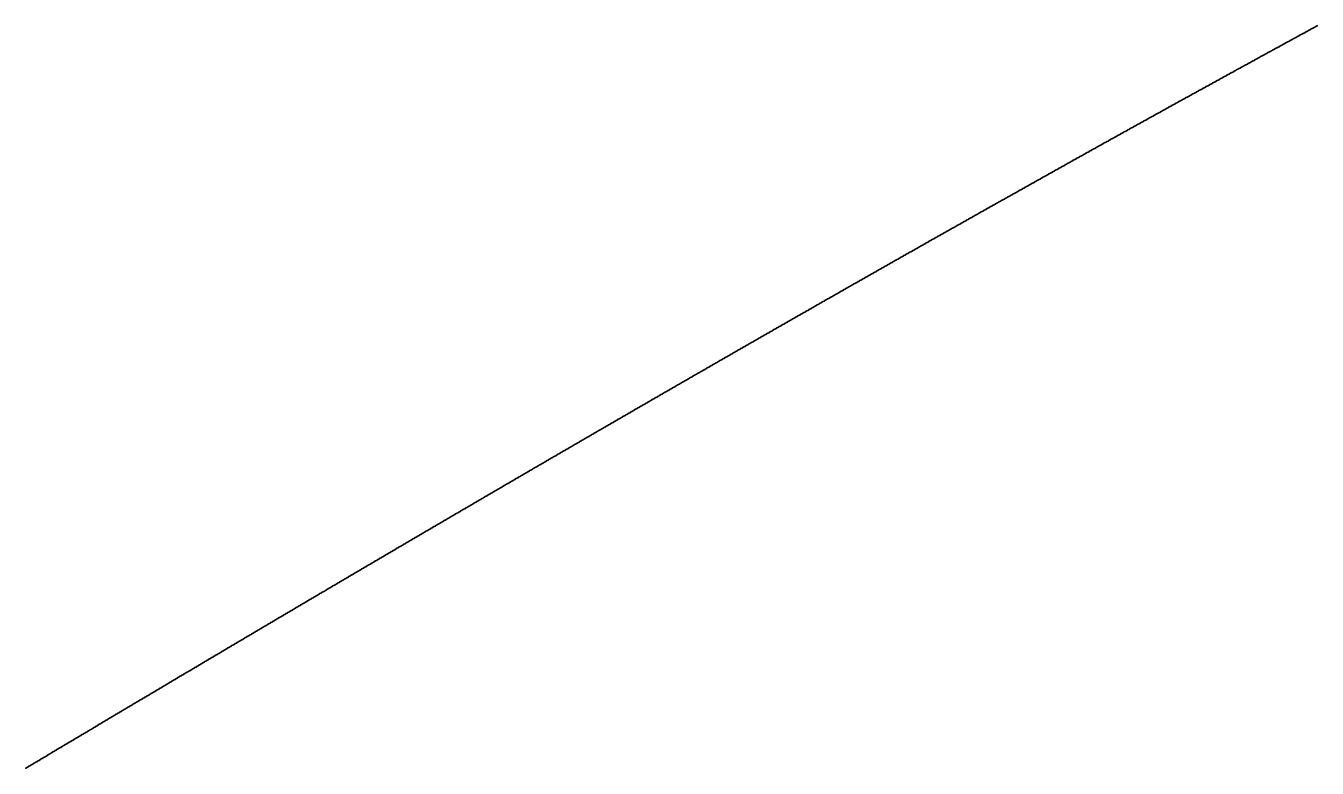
# Model space of a CAD drawing. Header units: metres. Extents: x 0 to 360, y 0 to 49.
# Drawn here: x 146.25 to 157.49, y 28.57 to 35.03 of the extents above; entities that cross this region are included whole.
import ezdxf

# ---------------------------------------------------------------- set-up
doc = ezdxf.new("R2010")
doc.units = ezdxf.units.M

msp = doc.modelspace()

# ---------------------------------------------------------------- linework, layer by layer
for p in [(157.374, 34.971), (157.381, 34.974), (157.387, 34.978), (157.394, 34.981), (157.4, 34.985), (157.406, 34.988), (157.413, 34.992), (157.419, 34.995), (157.425, 34.999), (157.432, 35.002), (157.438, 35.006), (157.445, 35.009), (157.451, 35.013), (157.457, 35.016), (157.464, 35.02), (157.47, 35.023), (157.477, 35.027), (157.483, 35.03), (157.489, 35.034), (157.17, 34.859), (157.176, 34.863), (157.183, 34.866), (157.189, 34.87), (157.195, 34.873), (157.202, 34.877), (157.208, 34.88), (157.215, 34.884), (157.221, 34.887), (157.227, 34.891), (157.234, 34.894), (157.24, 34.898), (157.247, 34.901), (157.253, 34.905), (157.259, 34.908), (157.266, 34.912), (157.272, 34.915), (157.279, 34.919), (157.285, 34.922), (157.291, 34.926), (157.298, 34.929), (157.304, 34.933), (157.31, 34.936), (157.317, 34.94), (157.323, 34.943), (157.33, 34.947), (157.336, 34.95), (157.342, 34.954), (157.349, 34.957), (157.355, 34.961), (157.362, 34.964), (157.368, 34.967), (156.965, 34.747), (156.972, 34.751), (156.978, 34.754), (156.984, 34.758), (156.991, 34.761), (156.997, 34.765), (157.004, 34.768), (157.01, 34.772), (157.016, 34.775), (157.023, 34.779), (157.029, 34.782), (157.036, 34.786), (157.042, 34.789), (157.048, 34.793), (157.055, 34.796), (157.061, 34.8), (157.068, 34.803), (157.074, 34.807), (157.08, 34.81), (157.087, 34.814), (157.093, 34.817), (157.099, 34.821), (157.106, 34.824), (157.112, 34.828), (157.119, 34.831), (157.125, 34.835), (157.131, 34.838), (157.138, 34.842), (157.144, 34.845), (157.151, 34.849), (157.157, 34.852), (157.163, 34.856), (156.76, 34.634), (156.767, 34.638), (156.773, 34.642), (156.779, 34.645), (156.786, 34.649), (156.792, 34.652), (156.799, 34.656), (156.805, 34.659), (156.811, 34.663), (156.818, 34.666), (156.824, 34.67), (156.831, 34.673), (156.837, 34.677), (156.843, 34.68), (156.85, 34.684), (156.856, 34.687), (156.863, 34.691), (156.869, 34.694), (156.876, 34.698), (156.882, 34.701), (156.888, 34.705), (156.895, 34.708), (156.901, 34.712), (156.908, 34.715), (156.914, 34.719), (156.92, 34.722), (156.927, 34.726), (156.933, 34.729), (156.94, 34.733), (156.946, 34.736), (156.952, 34.74), (156.959, 34.744), (156.555, 34.522), (156.562, 34.525), (156.568, 34.529), (156.574, 34.532), (156.581, 34.536), (156.587, 34.539), (156.594, 34.543), (156.6, 34.546), (156.606, 34.55), (156.613, 34.553), (156.619, 34.557), (156.626, 34.56), (156.632, 34.564), (156.638, 34.567), (156.645, 34.571), (156.651, 34.575), (156.658, 34.578), (156.664, 34.582), (156.671, 34.585), (156.677, 34.589), (156.683, 34.592), (156.69, 34.596), (156.696, 34.599), (156.703, 34.603), (156.709, 34.606), (156.715, 34.61), (156.722, 34.613), (156.728, 34.617), (156.735, 34.62), (156.741, 34.624), (156.747, 34.627), (156.754, 34.631), (156.35, 34.408), (156.356, 34.412), (156.363, 34.415), (156.369, 34.419), (156.376, 34.422), (156.382, 34.426), (156.388, 34.43), (156.395, 34.433), (156.401, 34.437), (156.408, 34.44), (156.414, 34.444), (156.42, 34.447), (156.427, 34.451), (156.433, 34.454), (156.44, 34.458), (156.446, 34.461), (156.453, 34.465), (156.459, 34.469), (156.465, 34.472), (156.472, 34.476), (156.478, 34.479), (156.485, 34.483), (156.491, 34.486), (156.497, 34.49), (156.504, 34.493), (156.51, 34.497), (156.517, 34.5), (156.523, 34.504), (156.529, 34.507), (156.536, 34.511), (156.542, 34.514), (156.549, 34.518), (156.151, 34.298), (156.157, 34.302), (156.164, 34.305), (156.17, 34.309), (156.177, 34.312), (156.183, 34.316), (156.189, 34.32), (156.196, 34.323), (156.202, 34.327), (156.209, 34.33), (156.215, 34.334), (156.221, 34.337), (156.228, 34.341), (156.234, 34.344), (156.241, 34.348), (156.247, 34.352), (156.254, 34.355), (156.26, 34.359), (156.266, 34.362), (156.273, 34.366), (156.279, 34.369), (156.286, 34.373), (156.292, 34.376), (156.299, 34.38), (156.305, 34.383), (156.311, 34.387), (156.318, 34.391), (156.324, 34.394), (156.331, 34.398), (156.337, 34.401), (156.343, 34.405), (155.945, 34.184), (155.952, 34.188), (155.958, 34.191), (155.964, 34.195), (155.971, 34.198), (155.977, 34.202), (155.984, 34.206), (155.99, 34.209), (155.997, 34.213), (156.003, 34.216), (156.009, 34.22), (156.016, 34.223), (156.022, 34.227), (156.029, 34.231), (156.035, 34.234), (156.042, 34.238), (156.048, 34.241), (156.054, 34.245), (156.061, 34.248), (156.067, 34.252), (156.074, 34.255), (156.08, 34.259), (156.087, 34.263), (156.093, 34.266), (156.099, 34.27), (156.106, 34.273), (156.112, 34.277), (156.119, 34.28), (156.125, 34.284), (156.132, 34.288), (156.138, 34.291), (156.144, 34.295), (155.746, 34.073), (155.752, 34.077), (155.759, 34.081), (155.765, 34.084), (155.772, 34.088), (155.778, 34.091), (155.784, 34.095), (155.791, 34.098), (155.797, 34.102), (155.804, 34.106), (155.81, 34.109), (155.817, 34.113), (155.823, 34.116), (155.829, 34.12), (155.836, 34.123), (155.842, 34.127), (155.849, 34.131), (155.855, 34.134), (155.862, 34.138), (155.868, 34.141), (155.874, 34.145), (155.881, 34.148), (155.887, 34.152), (155.894, 34.156), (155.9, 34.159), (155.907, 34.163), (155.913, 34.166), (155.919, 34.17), (155.926, 34.173), (155.932, 34.177), (155.939, 34.181), (155.54, 33.959), (155.546, 33.962), (155.553, 33.966), (155.559, 33.969), (155.566, 33.973), (155.572, 33.977), (155.578, 33.98), (155.585, 33.984), (155.591, 33.987), (155.598, 33.991), (155.604, 33.995), (155.611, 33.998), (155.617, 34.002), (155.624, 34.005), (155.63, 34.009), (155.636, 34.013), (155.643, 34.016), (155.649, 34.02), (155.656, 34.023), (155.662, 34.027), (155.669, 34.03), (155.675, 34.034), (155.681, 34.038), (155.688, 34.041), (155.694, 34.045), (155.701, 34.048), (155.707, 34.052), (155.714, 34.056), (155.72, 34.059), (155.727, 34.063), (155.733, 34.066), (155.739, 34.07), (155.34, 33.847), (155.347, 33.851), (155.353, 33.854), (155.359, 33.858), (155.366, 33.862), (155.372, 33.865), (155.379, 33.869), (155.385, 33.872), (155.392, 33.876), (155.398, 33.88), (155.405, 33.883), (155.411, 33.887), (155.417, 33.89), (155.424, 33.894), (155.43, 33.898), (155.437, 33.901), (155.443, 33.905), (155.45, 33.908), (155.456, 33.912), (155.463, 33.916), (155.469, 33.919), (155.475, 33.923), (155.482, 33.926), (155.488, 33.93), (155.495, 33.934), (155.501, 33.937), (155.508, 33.941), (155.514, 33.944), (155.521, 33.948), (155.527, 33.952), (155.533, 33.955), (155.14, 33.735), (155.147, 33.739), (155.153, 33.743), (155.16, 33.746), (155.166, 33.75), (155.172, 33.753), (155.179, 33.757), (155.185, 33.761), (155.192, 33.764), (155.198, 33.768), (155.205, 33.772), (155.211, 33.775), (155.218, 33.779), (155.224, 33.782), (155.231, 33.786), (155.237, 33.79), (155.243, 33.793), (155.25, 33.797), (155.256, 33.8), (155.263, 33.804), (155.269, 33.808), (155.276, 33.811), (155.282, 33.815), (155.289, 33.818), (155.295, 33.822), (155.301, 33.826), (155.308, 33.829), (155.314, 33.833), (155.321, 33.836), (155.327, 33.84), (155.334, 33.844), (154.94, 33.623), (154.947, 33.627), (154.953, 33.631), (154.959, 33.634), (154.966, 33.638), (154.972, 33.641), (154.979, 33.645), (154.985, 33.649), (154.992, 33.652), (154.998, 33.656), (155.005, 33.659), (155.011, 33.663), (155.018, 33.667), (155.024, 33.67), (155.03, 33.674), (155.037, 33.678), (155.043, 33.681), (155.05, 33.685), (155.056, 33.688), (155.063, 33.692), (155.069, 33.696), (155.076, 33.699), (155.082, 33.703), (155.089, 33.707), (155.095, 33.71), (155.101, 33.714), (155.108, 33.717), (155.114, 33.721), (155.121, 33.725), (155.127, 33.728), (155.134, 33.732), (154.74, 33.511), (154.746, 33.514), (154.753, 33.518), (154.759, 33.522), (154.766, 33.525), (154.772, 33.529), (154.779, 33.533), (154.785, 33.536), (154.792, 33.54), (154.798, 33.543), (154.804, 33.547), (154.811, 33.551), (154.817, 33.554), (154.824, 33.558), (154.83, 33.562), (154.837, 33.565), (154.843, 33.569), (154.85, 33.573), (154.856, 33.576), (154.863, 33.58), (154.869, 33.583), (154.876, 33.587), (154.882, 33.591), (154.888, 33.594), (154.895, 33.598), (154.901, 33.602), (154.908, 33.605), (154.914, 33.609), (154.921, 33.612), (154.927, 33.616), (154.934, 33.62), (154.539, 33.398), (154.546, 33.402), (154.552, 33.405), (154.559, 33.409), (154.565, 33.413), (154.572, 33.416), (154.578, 33.42), (154.585, 33.423), (154.591, 33.427), (154.598, 33.431), (154.604, 33.434), (154.61, 33.438), (154.617, 33.442), (154.623, 33.445), (154.63, 33.449), (154.636, 33.453), (154.643, 33.456), (154.649, 33.46), (154.656, 33.464), (154.662, 33.467), (154.669, 33.471), (154.675, 33.474), (154.682, 33.478), (154.688, 33.482), (154.695, 33.485), (154.701, 33.489), (154.707, 33.493), (154.714, 33.496), (154.72, 33.5), (154.727, 33.504), (154.733, 33.507), (154.339, 33.285), (154.345, 33.288), (154.352, 33.292), (154.358, 33.296), (154.365, 33.299), (154.371, 33.303), (154.378, 33.307), (154.384, 33.31), (154.39, 33.314), (154.397, 33.318), (154.403, 33.321), (154.41, 33.325), (154.416, 33.329), (154.423, 33.332), (154.429, 33.336), (154.436, 33.34), (154.442, 33.343), (154.449, 33.347), (154.455, 33.351), (154.462, 33.354), (154.468, 33.358), (154.475, 33.362), (154.481, 33.365), (154.488, 33.369), (154.494, 33.372), (154.501, 33.376), (154.507, 33.38), (154.513, 33.383), (154.52, 33.387), (154.526, 33.391), (154.533, 33.394), (154.138, 33.171), (154.144, 33.175), (154.151, 33.179), (154.157, 33.182), (154.164, 33.186), (154.17, 33.19), (154.177, 33.193), (154.183, 33.197), (154.19, 33.201), (154.196, 33.204), (154.203, 33.208), (154.209, 33.212), (154.216, 33.215), (154.222, 33.219), (154.229, 33.223), (154.235, 33.226), (154.242, 33.23), (154.248, 33.234), (154.254, 33.237), (154.261, 33.241), (154.267, 33.245), (154.274, 33.248), (154.28, 33.252), (154.287, 33.256), (154.293, 33.259), (154.3, 33.263), (154.306, 33.267), (154.313, 33.27), (154.319, 33.274), (154.326, 33.278), (154.332, 33.281), (153.943, 33.061), (153.95, 33.065), (153.956, 33.069), (153.963, 33.072), (153.969, 33.076), (153.976, 33.08), (153.982, 33.083), (153.989, 33.087), (153.995, 33.091), (154.002, 33.094), (154.008, 33.098), (154.015, 33.102), (154.021, 33.105), (154.028, 33.109), (154.034, 33.113), (154.041, 33.116), (154.047, 33.12), (154.054, 33.124), (154.06, 33.127), (154.067, 33.131), (154.073, 33.135), (154.08, 33.138), (154.086, 33.142), (154.092, 33.146), (154.099, 33.149), (154.105, 33.153), (154.112, 33.157), (154.118, 33.16), (154.125, 33.164), (154.131, 33.168), (153.742, 32.947), (153.749, 32.951), (153.755, 32.955), (153.762, 32.958), (153.768, 32.962), (153.775, 32.966), (153.781, 32.969), (153.788, 32.973), (153.794, 32.977), (153.801, 32.98), (153.807, 32.984), (153.814, 32.988), (153.82, 32.991), (153.827, 32.995), (153.833, 32.999), (153.84, 33.002), (153.846, 33.006), (153.852, 33.01), (153.859, 33.013), (153.865, 33.017), (153.872, 33.021), (153.878, 33.024), (153.885, 33.028), (153.891, 33.032), (153.898, 33.036), (153.904, 33.039), (153.911, 33.043), (153.917, 33.047), (153.924, 33.05), (153.93, 33.054), (153.937, 33.058), (153.547, 32.836), (153.554, 32.84), (153.56, 32.844), (153.567, 32.847), (153.573, 32.851), (153.58, 32.855), (153.586, 32.859), (153.593, 32.862), (153.599, 32.866), (153.606, 32.87), (153.612, 32.873), (153.619, 32.877), (153.625, 32.881), (153.632, 32.884), (153.638, 32.888), (153.645, 32.892), (153.651, 32.895), (153.658, 32.899), (153.664, 32.903), (153.671, 32.907), (153.677, 32.91), (153.684, 32.914), (153.69, 32.918), (153.697, 32.921), (153.703, 32.925), (153.71, 32.929), (153.716, 32.932), (153.723, 32.936), (153.729, 32.94), (153.736, 32.943), (153.346, 32.722), (153.352, 32.725), (153.359, 32.729), (153.365, 32.733), (153.372, 32.736), (153.378, 32.74), (153.385, 32.744), (153.391, 32.748), (153.398, 32.751), (153.404, 32.755), (153.411, 32.759), (153.417, 32.762), (153.424, 32.766), (153.43, 32.77), (153.437, 32.773), (153.443, 32.777), (153.45, 32.781), (153.456, 32.785), (153.463, 32.788), (153.469, 32.792), (153.476, 32.796), (153.482, 32.799), (153.489, 32.803), (153.495, 32.807), (153.502, 32.81), (153.508, 32.814), (153.515, 32.818), (153.521, 32.822), (153.528, 32.825), (153.534, 32.829), (153.541, 32.833), (153.15, 32.61), (153.157, 32.614), (153.163, 32.618), (153.17, 32.621), (153.176, 32.625), (153.183, 32.629), (153.189, 32.633), (153.196, 32.636), (153.202, 32.64), (153.209, 32.644), (153.215, 32.647), (153.222, 32.651), (153.229, 32.655), (153.235, 32.659), (153.242, 32.662), (153.248, 32.666), (153.255, 32.67), (153.261, 32.673), (153.268, 32.677), (153.274, 32.681), (153.281, 32.685), (153.287, 32.688), (153.294, 32.692), (153.3, 32.696), (153.307, 32.699), (153.313, 32.703), (153.32, 32.707), (153.326, 32.711), (153.333, 32.714), (153.339, 32.718), (152.955, 32.499), (152.961, 32.502), (152.968, 32.506), (152.974, 32.51), (152.981, 32.514), (152.988, 32.517), (152.994, 32.521), (153.001, 32.525), (153.007, 32.528), (153.014, 32.532), (153.02, 32.536), (153.027, 32.54), (153.033, 32.543), (153.04, 32.547), (153.046, 32.551), (153.053, 32.554), (153.059, 32.558), (153.066, 32.562), (153.072, 32.566), (153.079, 32.569), (153.085, 32.573), (153.092, 32.577), (153.098, 32.581), (153.105, 32.584), (153.111, 32.588), (153.118, 32.592), (153.124, 32.595), (153.131, 32.599), (153.137, 32.603), (153.144, 32.607), (152.759, 32.387), (152.766, 32.39), (152.772, 32.394), (152.779, 32.398), (152.785, 32.402), (152.792, 32.405), (152.798, 32.409), (152.805, 32.413), (152.812, 32.417), (152.818, 32.42), (152.825, 32.424), (152.831, 32.428), (152.838, 32.431), (152.844, 32.435), (152.851, 32.439), (152.857, 32.443), (152.864, 32.446), (152.87, 32.45), (152.877, 32.454), (152.883, 32.458), (152.89, 32.461), (152.896, 32.465), (152.903, 32.469), (152.909, 32.472), (152.916, 32.476), (152.922, 32.48), (152.929, 32.484), (152.935, 32.487), (152.942, 32.491), (152.948, 32.495), (152.564, 32.274), (152.57, 32.278), (152.577, 32.282), (152.583, 32.286), (152.59, 32.289), (152.596, 32.293), (152.603, 32.297), (152.609, 32.301), (152.616, 32.304), (152.622, 32.308), (152.629, 32.312), (152.635, 32.316), (152.642, 32.319), (152.648, 32.323), (152.655, 32.327), (152.661, 32.331), (152.668, 32.334), (152.674, 32.338), (152.681, 32.342), (152.688, 32.346), (152.694, 32.349), (152.701, 32.353), (152.707, 32.357), (152.714, 32.36), (152.72, 32.364), (152.727, 32.368), (152.733, 32.372), (152.74, 32.375), (152.746, 32.379), (152.753, 32.383), (152.368, 32.162), (152.374, 32.166), (152.381, 32.169), (152.387, 32.173), (152.394, 32.177), (152.4, 32.181), (152.407, 32.184), (152.413, 32.188), (152.42, 32.192), (152.426, 32.196), (152.433, 32.199), (152.439, 32.203), (152.446, 32.207), (152.452, 32.211), (152.459, 32.214), (152.466, 32.218), (152.472, 32.222), (152.479, 32.226), (152.485, 32.229), (152.492, 32.233), (152.498, 32.237), (152.505, 32.241), (152.511, 32.244), (152.518, 32.248), (152.524, 32.252), (152.531, 32.256), (152.537, 32.259), (152.544, 32.263), (152.55, 32.267), (152.557, 32.271), (152.171, 32.049), (152.178, 32.053), (152.184, 32.057), (152.191, 32.06), (152.198, 32.064), (152.204, 32.068), (152.211, 32.072), (152.217, 32.075), (152.224, 32.079), (152.23, 32.083), (152.237, 32.087), (152.243, 32.09), (152.25, 32.094), (152.256, 32.098), (152.263, 32.102), (152.269, 32.105), (152.276, 32.109), (152.283, 32.113), (152.289, 32.117), (152.296, 32.12), (152.302, 32.124), (152.309, 32.128), (152.315, 32.132), (152.322, 32.136), (152.328, 32.139), (152.335, 32.143), (152.341, 32.147), (152.348, 32.151), (152.354, 32.154), (152.361, 32.158), (151.975, 31.936), (151.982, 31.94), (151.988, 31.943), (151.995, 31.947), (152.001, 31.951), (152.008, 31.955), (152.014, 31.958), (152.021, 31.962), (152.027, 31.966), (152.034, 31.97), (152.04, 31.974), (152.047, 31.977), (152.054, 31.981), (152.06, 31.985), (152.067, 31.989), (152.073, 31.992), (152.08, 31.996), (152.086, 32), (152.093, 32.004), (152.099, 32.008), (152.106, 32.011), (152.112, 32.015), (152.119, 32.019), (152.126, 32.023), (152.132, 32.026), (152.139, 32.03), (152.145, 32.034), (152.152, 32.038), (152.158, 32.041), (152.165, 32.045), (151.778, 31.822), (151.785, 31.826), (151.792, 31.83), (151.798, 31.834), (151.805, 31.838), (151.811, 31.841), (151.818, 31.845), (151.824, 31.849), (151.831, 31.853), (151.837, 31.856), (151.844, 31.86), (151.85, 31.864), (151.857, 31.868), (151.864, 31.872), (151.87, 31.875), (151.877, 31.879), (151.883, 31.883), (151.89, 31.887), (151.896, 31.89), (151.903, 31.894), (151.909, 31.898), (151.916, 31.902), (151.923, 31.906), (151.929, 31.909), (151.936, 31.913), (151.942, 31.917), (151.949, 31.921), (151.955, 31.924), (151.962, 31.928), (151.968, 31.932), (151.588, 31.712), (151.595, 31.716), (151.601, 31.72), (151.608, 31.724), (151.614, 31.728), (151.621, 31.731), (151.628, 31.735), (151.634, 31.739), (151.641, 31.743), (151.647, 31.747), (151.654, 31.75), (151.66, 31.754), (151.667, 31.758), (151.673, 31.762), (151.68, 31.766), (151.687, 31.769), (151.693, 31.773), (151.7, 31.777), (151.706, 31.781), (151.713, 31.785), (151.719, 31.788), (151.726, 31.792), (151.732, 31.796), (151.739, 31.8), (151.746, 31.803), (151.752, 31.807), (151.759, 31.811), (151.765, 31.815), (151.772, 31.819), (151.391, 31.598), (151.398, 31.602), (151.404, 31.606), (151.411, 31.61), (151.418, 31.614), (151.424, 31.617), (151.431, 31.621), (151.437, 31.625), (151.444, 31.629), (151.45, 31.633), (151.457, 31.636), (151.463, 31.64), (151.47, 31.644), (151.477, 31.648), (151.483, 31.652), (151.49, 31.655), (151.496, 31.659), (151.503, 31.663), (151.509, 31.667), (151.516, 31.671), (151.523, 31.674), (151.529, 31.678), (151.536, 31.682), (151.542, 31.686), (151.549, 31.69), (151.555, 31.693), (151.562, 31.697), (151.569, 31.701), (151.575, 31.705), (151.582, 31.709), (151.194, 31.484), (151.201, 31.488), (151.207, 31.492), (151.214, 31.496), (151.22, 31.499), (151.227, 31.503), (151.234, 31.507), (151.24, 31.511), (151.247, 31.515), (151.253, 31.518), (151.26, 31.522), (151.266, 31.526), (151.273, 31.53), (151.28, 31.534), (151.286, 31.538), (151.293, 31.541), (151.299, 31.545), (151.306, 31.549), (151.312, 31.553), (151.319, 31.557), (151.326, 31.56), (151.332, 31.564), (151.339, 31.568), (151.345, 31.572), (151.352, 31.576), (151.358, 31.579), (151.365, 31.583), (151.372, 31.587), (151.378, 31.591), (151.385, 31.595), (151.003, 31.373), (151.01, 31.377), (151.017, 31.381), (151.023, 31.385), (151.03, 31.389), (151.036, 31.393), (151.043, 31.396), (151.049, 31.4), (151.056, 31.404), (151.063, 31.408), (151.069, 31.412), (151.076, 31.415), (151.082, 31.419), (151.089, 31.423), (151.095, 31.427), (151.102, 31.431), (151.109, 31.435), (151.115, 31.438), (151.122, 31.442), (151.128, 31.446), (151.135, 31.45), (151.142, 31.454), (151.148, 31.457), (151.155, 31.461), (151.161, 31.465), (151.168, 31.469), (151.174, 31.473), (151.181, 31.477), (151.188, 31.48), (150.812, 31.262), (150.819, 31.266), (150.826, 31.27), (150.832, 31.274), (150.839, 31.278), (150.845, 31.282), (150.852, 31.285), (150.859, 31.289), (150.865, 31.293), (150.872, 31.297), (150.878, 31.301), (150.885, 31.305), (150.891, 31.308), (150.898, 31.312), (150.905, 31.316), (150.911, 31.32), (150.918, 31.324), (150.924, 31.327), (150.931, 31.331), (150.938, 31.335), (150.944, 31.339), (150.951, 31.343), (150.957, 31.347), (150.964, 31.35), (150.97, 31.354), (150.977, 31.358), (150.984, 31.362), (150.99, 31.366), (150.997, 31.37), (150.615, 31.147), (150.621, 31.151), (150.628, 31.155), (150.634, 31.159), (150.641, 31.163), (150.648, 31.166), (150.654, 31.17), (150.661, 31.174), (150.667, 31.178), (150.674, 31.182), (150.681, 31.186), (150.687, 31.19), (150.694, 31.193), (150.7, 31.197), (150.707, 31.201), (150.714, 31.205), (150.72, 31.209), (150.727, 31.213), (150.733, 31.216), (150.74, 31.22), (150.747, 31.224), (150.753, 31.228), (150.76, 31.232), (150.766, 31.236), (150.773, 31.239), (150.779, 31.243), (150.786, 31.247), (150.793, 31.251), (150.799, 31.255), (150.806, 31.259), (150.423, 31.036), (150.43, 31.04), (150.437, 31.043), (150.443, 31.047), (150.45, 31.051), (150.456, 31.055), (150.463, 31.059), (150.47, 31.063), (150.476, 31.067), (150.483, 31.07), (150.489, 31.074), (150.496, 31.078), (150.503, 31.082), (150.509, 31.086), (150.516, 31.09), (150.522, 31.093), (150.529, 31.097), (150.536, 31.101), (150.542, 31.105), (150.549, 31.109), (150.555, 31.113), (150.562, 31.117), (150.569, 31.12), (150.575, 31.124), (150.582, 31.128), (150.588, 31.132), (150.595, 31.136), (150.602, 31.14), (150.608, 31.143), (150.232, 30.924), (150.238, 30.928), (150.245, 30.932), (150.252, 30.935), (150.258, 30.939), (150.265, 30.943), (150.272, 30.947), (150.278, 30.951), (150.285, 30.955), (150.291, 30.959), (150.298, 30.962), (150.305, 30.966), (150.311, 30.97), (150.318, 30.974), (150.324, 30.978), (150.331, 30.982), (150.338, 30.986), (150.344, 30.989), (150.351, 30.993), (150.357, 30.997), (150.364, 31.001), (150.371, 31.005), (150.377, 31.009), (150.384, 31.013), (150.39, 31.016), (150.397, 31.02), (150.404, 31.024), (150.41, 31.028), (150.417, 31.032), (150.04, 30.812), (150.047, 30.816), (150.053, 30.82), (150.06, 30.823), (150.067, 30.827), (150.073, 30.831), (150.08, 30.835), (150.086, 30.839), (150.093, 30.843), (150.1, 30.847), (150.106, 30.85), (150.113, 30.854), (150.12, 30.858), (150.126, 30.862), (150.133, 30.866), (150.139, 30.87), (150.146, 30.874), (150.153, 30.878), (150.159, 30.881), (150.166, 30.885), (150.172, 30.889), (150.179, 30.893), (150.186, 30.897), (150.192, 30.901), (150.199, 30.905), (150.205, 30.908), (150.212, 30.912), (150.219, 30.916), (150.225, 30.92), (149.848, 30.699), (149.855, 30.703), (149.862, 30.707), (149.868, 30.711), (149.875, 30.715), (149.881, 30.719), (149.888, 30.723), (149.895, 30.727), (149.901, 30.73), (149.908, 30.734), (149.914, 30.738), (149.921, 30.742), (149.928, 30.746), (149.934, 30.75), (149.941, 30.754), (149.948, 30.758), (149.954, 30.761), (149.961, 30.765), (149.967, 30.769), (149.974, 30.773), (149.981, 30.777), (149.987, 30.781), (149.994, 30.785), (150, 30.789), (150.007, 30.792), (150.014, 30.796), (150.02, 30.8), (150.027, 30.804), (150.034, 30.808), (149.656, 30.587), (149.663, 30.591), (149.669, 30.595), (149.676, 30.599), (149.683, 30.602), (149.689, 30.606), (149.696, 30.61), (149.703, 30.614), (149.709, 30.618), (149.716, 30.622), (149.722, 30.626), (149.729, 30.63), (149.736, 30.634), (149.742, 30.637), (149.749, 30.641), (149.756, 30.645), (149.762, 30.649), (149.769, 30.653), (149.775, 30.657), (149.782, 30.661), (149.789, 30.665), (149.795, 30.668), (149.802, 30.672), (149.809, 30.676), (149.815, 30.68), (149.822, 30.684), (149.828, 30.688), (149.835, 30.692), (149.842, 30.696), (149.464, 30.474), (149.471, 30.478), (149.477, 30.482), (149.484, 30.486), (149.49, 30.49), (149.497, 30.494), (149.504, 30.497), (149.51, 30.501), (149.517, 30.505), (149.524, 30.509), (149.53, 30.513), (149.537, 30.517), (149.544, 30.521), (149.55, 30.525), (149.557, 30.529), (149.563, 30.532), (149.57, 30.536), (149.577, 30.54), (149.583, 30.544), (149.59, 30.548), (149.597, 30.552), (149.603, 30.556), (149.61, 30.56), (149.616, 30.564), (149.623, 30.567), (149.63, 30.571), (149.636, 30.575), (149.643, 30.579), (149.65, 30.583), (149.271, 30.361), (149.278, 30.365), (149.285, 30.369), (149.291, 30.373), (149.298, 30.377), (149.305, 30.38), (149.311, 30.384), (149.318, 30.388), (149.325, 30.392), (149.331, 30.396), (149.338, 30.4), (149.344, 30.404), (149.351, 30.408), (149.358, 30.412), (149.364, 30.416), (149.371, 30.419), (149.378, 30.423), (149.384, 30.427), (149.391, 30.431), (149.398, 30.435), (149.404, 30.439), (149.411, 30.443), (149.417, 30.447), (149.424, 30.451), (149.431, 30.455), (149.437, 30.458), (149.444, 30.462), (149.451, 30.466), (149.457, 30.47), (149.079, 30.248), (149.085, 30.252), (149.092, 30.255), (149.099, 30.259), (149.105, 30.263), (149.112, 30.267), (149.119, 30.271), (149.125, 30.275), (149.132, 30.279), (149.139, 30.283), (149.145, 30.287), (149.152, 30.291), (149.159, 30.295), (149.165, 30.298), (149.172, 30.302), (149.178, 30.306), (149.185, 30.31), (149.192, 30.314), (149.198, 30.318), (149.205, 30.322), (149.212, 30.326), (149.218, 30.33), (149.225, 30.334), (149.232, 30.338), (149.238, 30.341), (149.245, 30.345), (149.252, 30.349), (149.258, 30.353), (149.265, 30.357), (148.893, 30.138), (148.899, 30.142), (148.906, 30.146), (148.913, 30.15), (148.919, 30.154), (148.926, 30.158), (148.932, 30.161), (148.939, 30.165), (148.946, 30.169), (148.952, 30.173), (148.959, 30.177), (148.966, 30.181), (148.972, 30.185), (148.979, 30.189), (148.986, 30.193), (148.992, 30.197), (148.999, 30.201), (149.006, 30.205), (149.012, 30.208), (149.019, 30.212), (149.026, 30.216), (149.032, 30.22), (149.039, 30.224), (149.046, 30.228), (149.052, 30.232), (149.059, 30.236), (149.065, 30.24), (149.072, 30.244), (148.699, 30.024), (148.706, 30.028), (148.713, 30.032), (148.719, 30.036), (148.726, 30.04), (148.733, 30.044), (148.739, 30.048), (148.746, 30.052), (148.753, 30.056), (148.759, 30.059), (148.766, 30.063), (148.773, 30.067), (148.779, 30.071), (148.786, 30.075), (148.793, 30.079), (148.799, 30.083), (148.806, 30.087), (148.813, 30.091), (148.819, 30.095), (148.826, 30.099), (148.833, 30.103), (148.839, 30.107), (148.846, 30.11), (148.853, 30.114), (148.859, 30.118), (148.866, 30.122), (148.873, 30.126), (148.879, 30.13), (148.886, 30.134), (148.506, 29.91), (148.513, 29.914), (148.52, 29.918), (148.526, 29.922), (148.533, 29.926), (148.54, 29.93), (148.546, 29.934), (148.553, 29.938), (148.56, 29.941), (148.566, 29.945), (148.573, 29.949), (148.58, 29.953), (148.586, 29.957), (148.593, 29.961), (148.6, 29.965), (148.606, 29.969), (148.613, 29.973), (148.62, 29.977), (148.626, 29.981), (148.633, 29.985), (148.64, 29.989), (148.646, 29.993), (148.653, 29.997), (148.66, 30), (148.666, 30.004), (148.673, 30.008), (148.68, 30.012), (148.686, 30.016), (148.693, 30.02), (148.319, 29.8), (148.326, 29.804), (148.333, 29.807), (148.339, 29.811), (148.346, 29.815), (148.353, 29.819), (148.359, 29.823), (148.366, 29.827), (148.373, 29.831), (148.379, 29.835), (148.386, 29.839), (148.393, 29.843), (148.4, 29.847), (148.406, 29.851), (148.413, 29.855), (148.42, 29.859), (148.426, 29.863), (148.433, 29.867), (148.44, 29.871), (148.446, 29.875), (148.453, 29.878), (148.46, 29.882), (148.466, 29.886), (148.473, 29.89), (148.48, 29.894), (148.486, 29.898), (148.493, 29.902), (148.5, 29.906), (148.126, 29.685), (148.132, 29.689), (148.139, 29.693), (148.146, 29.697), (148.152, 29.701), (148.159, 29.705), (148.166, 29.709), (148.173, 29.713), (148.179, 29.717), (148.186, 29.721), (148.193, 29.725), (148.199, 29.729), (148.206, 29.732), (148.213, 29.736), (148.219, 29.74), (148.226, 29.744), (148.233, 29.748), (148.239, 29.752), (148.246, 29.756), (148.253, 29.76), (148.259, 29.764), (148.266, 29.768), (148.273, 29.772), (148.279, 29.776), (148.286, 29.78), (148.293, 29.784), (148.299, 29.788), (148.306, 29.792), (148.313, 29.796), (147.939, 29.574), (147.945, 29.578), (147.952, 29.582), (147.959, 29.586), (147.965, 29.59), (147.972, 29.594), (147.979, 29.598), (147.985, 29.602), (147.992, 29.606), (147.999, 29.61), (148.005, 29.614), (148.012, 29.618), (148.019, 29.622), (148.026, 29.626), (148.032, 29.63), (148.039, 29.634), (148.046, 29.638), (148.052, 29.642), (148.059, 29.645), (148.066, 29.649), (148.072, 29.653), (148.079, 29.657), (148.086, 29.661), (148.092, 29.665), (148.099, 29.669), (148.106, 29.673), (148.112, 29.677), (148.119, 29.681), (147.751, 29.463), (147.758, 29.467), (147.765, 29.471), (147.771, 29.475), (147.778, 29.479), (147.785, 29.483), (147.791, 29.487), (147.798, 29.491), (147.805, 29.495), (147.811, 29.499), (147.818, 29.503), (147.825, 29.507), (147.832, 29.511), (147.838, 29.515), (147.845, 29.519), (147.852, 29.523), (147.858, 29.527), (147.865, 29.531), (147.872, 29.535), (147.878, 29.539), (147.885, 29.542), (147.892, 29.546), (147.898, 29.55), (147.905, 29.554), (147.912, 29.558), (147.919, 29.562), (147.925, 29.566), (147.932, 29.57), (147.557, 29.348), (147.564, 29.352), (147.57, 29.356), (147.577, 29.36), (147.584, 29.364), (147.59, 29.368), (147.597, 29.372), (147.604, 29.376), (147.611, 29.38), (147.617, 29.384), (147.624, 29.388), (147.631, 29.392), (147.637, 29.396), (147.644, 29.4), (147.651, 29.404), (147.657, 29.407), (147.664, 29.411), (147.671, 29.415), (147.678, 29.419), (147.684, 29.423), (147.691, 29.427), (147.698, 29.431), (147.704, 29.435), (147.711, 29.439), (147.718, 29.443), (147.724, 29.447), (147.731, 29.451), (147.738, 29.455), (147.745, 29.459), (147.369, 29.236), (147.376, 29.24), (147.383, 29.244), (147.389, 29.248), (147.396, 29.252), (147.403, 29.256), (147.409, 29.26), (147.416, 29.264), (147.423, 29.268), (147.43, 29.272), (147.436, 29.276), (147.443, 29.28), (147.45, 29.284), (147.456, 29.288), (147.463, 29.292), (147.47, 29.296), (147.476, 29.3), (147.483, 29.304), (147.49, 29.308), (147.497, 29.312), (147.503, 29.316), (147.51, 29.32), (147.517, 29.324), (147.523, 29.328), (147.53, 29.332), (147.537, 29.336), (147.544, 29.34), (147.55, 29.344), (147.181, 29.125), (147.188, 29.129), (147.195, 29.133), (147.201, 29.137), (147.208, 29.141), (147.215, 29.145), (147.221, 29.149), (147.228, 29.153), (147.235, 29.157), (147.242, 29.161), (147.248, 29.165), (147.255, 29.168), (147.262, 29.172), (147.268, 29.176), (147.275, 29.18), (147.282, 29.184), (147.289, 29.188), (147.295, 29.192), (147.302, 29.196), (147.309, 29.2), (147.315, 29.204), (147.322, 29.208), (147.329, 29.212), (147.336, 29.216), (147.342, 29.22), (147.349, 29.224), (147.356, 29.228), (147.362, 29.232), (146.993, 29.013), (147, 29.017), (147.006, 29.021), (147.013, 29.025), (147.02, 29.029), (147.027, 29.033), (147.033, 29.037), (147.04, 29.041), (147.047, 29.045), (147.054, 29.049), (147.06, 29.053), (147.067, 29.057), (147.074, 29.061), (147.08, 29.065), (147.087, 29.069), (147.094, 29.073), (147.101, 29.077), (147.107, 29.081), (147.114, 29.085), (147.121, 29.089), (147.127, 29.093), (147.134, 29.097), (147.141, 29.101), (147.148, 29.105), (147.154, 29.109), (147.161, 29.113), (147.168, 29.117), (147.174, 29.121), (146.805, 28.9), (146.811, 28.904), (146.818, 28.908), (146.825, 28.912), (146.832, 28.916), (146.838, 28.92), (146.845, 28.924), (146.852, 28.928), (146.858, 28.933), (146.865, 28.937), (146.872, 28.941), (146.879, 28.945), (146.885, 28.949), (146.892, 28.953), (146.899, 28.957), (146.906, 28.961), (146.912, 28.965), (146.919, 28.969), (146.926, 28.973), (146.932, 28.977), (146.939, 28.981), (146.946, 28.985), (146.953, 28.989), (146.959, 28.993), (146.966, 28.997), (146.973, 29.001), (146.98, 29.005), (146.986, 29.009), (146.616, 28.788), (146.623, 28.792), (146.63, 28.796), (146.636, 28.8), (146.643, 28.804), (146.65, 28.808), (146.656, 28.812), (146.663, 28.816), (146.67, 28.82), (146.677, 28.824), (146.683, 28.828), (146.69, 28.832), (146.697, 28.836), (146.704, 28.84), (146.71, 28.844), (146.717, 28.848), (146.724, 28.852), (146.731, 28.856), (146.737, 28.86), (146.744, 28.864), (146.751, 28.868), (146.757, 28.872), (146.764, 28.876), (146.771, 28.88), (146.778, 28.884), (146.784, 28.888), (146.791, 28.892), (146.798, 28.896), (146.427, 28.675), (146.434, 28.679), (146.441, 28.683), (146.448, 28.688), (146.454, 28.692), (146.461, 28.696), (146.468, 28.7), (146.474, 28.704), (146.481, 28.708), (146.488, 28.712), (146.495, 28.716), (146.501, 28.72), (146.508, 28.724), (146.515, 28.728), (146.522, 28.732), (146.528, 28.736), (146.535, 28.74), (146.542, 28.744), (146.549, 28.748), (146.555, 28.752), (146.562, 28.756), (146.569, 28.76), (146.576, 28.764), (146.582, 28.768), (146.589, 28.772), (146.596, 28.776), (146.603, 28.78), (146.609, 28.784), (146.245, 28.567), (146.252, 28.571), (146.259, 28.575), (146.265, 28.579), (146.272, 28.583), (146.279, 28.587), (146.286, 28.591), (146.292, 28.595), (146.299, 28.599), (146.306, 28.603), (146.313, 28.607), (146.319, 28.611), (146.326, 28.615), (146.333, 28.619), (146.34, 28.623), (146.346, 28.627), (146.353, 28.631), (146.36, 28.635), (146.367, 28.639), (146.373, 28.643), (146.38, 28.647), (146.387, 28.651), (146.394, 28.655), (146.4, 28.659), (146.407, 28.663), (146.414, 28.667), (146.421, 28.671)]:
    msp.add_point(p)

doc.saveas('drawing.dxf')
